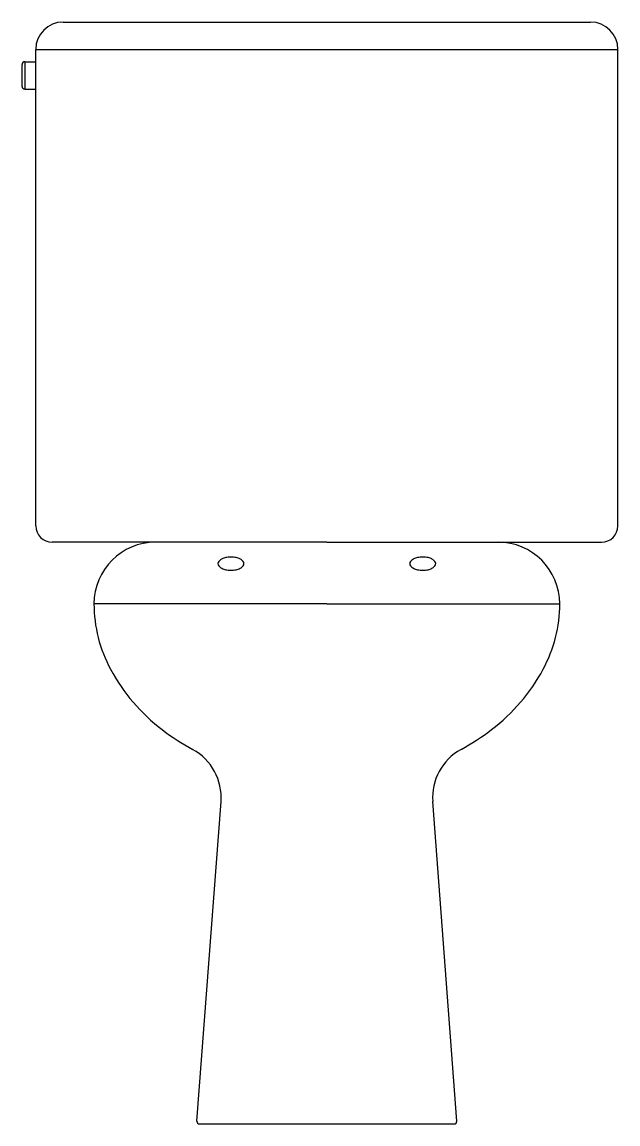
# Model space of a CAD drawing. Header units: millimetres. Extents: x 305.092 to 305.527, y 223.325 to 224.13.
import ezdxf

# ---------------------------------------------------------------- set-up
doc = ezdxf.new("R2010")
doc.units = ezdxf.units.MM

msp = doc.modelspace()

# ---------------------------------------------------------------- linework, layer by layer
for p, q in [((305.12154, 224.13016), (305.50654, 224.13016)), ((305.10154, 224.11016), (305.52654, 224.11016)), ((305.10154, 223.76216), (305.10154, 224.11016)), ((305.52654, 223.76216), (305.52654, 224.11016)), ((305.09154, 224.08318), (305.09154, 224.09918)), ((305.09354, 224.10118), (305.09354, 224.08118)), ((305.09354, 224.10118), (305.10154, 224.10118)), ((305.09354, 224.08118), (305.10154, 224.08118)), ((305.31404, 223.75016), (305.11354, 223.75016)), ((305.31404, 223.75016), (305.51454, 223.75016)), ((305.31404, 223.70516), (305.14404, 223.70516)), ((305.31404, 223.70516), (305.48404, 223.70516)), ((305.2192, 223.32731), (305.23678, 223.56066)), ((305.40888, 223.32731), (305.3913, 223.56066)), ((305.2212, 223.32516), (305.40688, 223.32516))]:
    msp.add_line(p, q)
for centre, radius, start, end in [((305.12154, 224.11016), 0.02, 90, 180), ((305.50654, 224.11016), 0.02, 0, 90), ((305.09354, 224.09918), 0.002, 90, 180), ((305.09354, 224.08318), 0.002, 180, 270), ((305.11354, 223.76216), 0.012, 180, 270), ((305.51454, 223.76216), 0.012, 270, 0), ((305.18904, 223.70516), 0.045, 90, 180), ((305.43904, 223.70516), 0.045, 0, 90), ((305.2371, 223.73449), 0.00258, 140.66803, 180), ((305.2371, 223.73449), 0.00258, 180, 219.33197), ((305.2404, 223.73179), 0.00683, 116.81634, 140.66803), ((305.24259, 223.72745), 0.0117, 101.8259, 116.81634), ((305.24404, 223.72054), 0.01876, 90, 101.8259), ((305.24404, 223.72054), 0.01876, 78.1741, 90), ((305.24549, 223.72745), 0.0117, 63.18366, 78.1741), ((305.24768, 223.73179), 0.00683, 39.33197, 63.18366), ((305.25098, 223.73449), 0.00258, 0, 39.33197), ((305.25098, 223.73449), 0.00258, 320.66803, 360), ((305.3771, 223.73449), 0.00258, 140.66803, 180), ((305.3771, 223.73449), 0.00258, 180, 219.33197), ((305.3804, 223.73179), 0.00683, 116.81634, 140.66803), ((305.38259, 223.72745), 0.0117, 101.8259, 116.81634), ((305.38404, 223.72054), 0.01876, 90, 101.8259), ((305.38404, 223.72054), 0.01876, 78.1741, 90), ((305.38549, 223.72745), 0.0117, 63.18366, 78.1741), ((305.38768, 223.73179), 0.00683, 39.33197, 63.18366), ((305.39098, 223.73449), 0.00258, 360, 39.33197), ((305.39098, 223.73449), 0.00258, 320.66803, 0), ((305.2404, 223.73719), 0.00683, 219.33197, 243.18366), ((305.24259, 223.74153), 0.0117, 243.18366, 258.1741), ((305.24404, 223.74844), 0.01876, 258.1741, 270), ((305.24404, 223.74844), 0.01876, 270, 281.8259), ((305.24549, 223.74153), 0.0117, 281.8259, 296.81634), ((305.24768, 223.73719), 0.00683, 296.81634, 320.66803), ((305.3804, 223.73719), 0.00683, 219.33197, 243.18366), ((305.38259, 223.74153), 0.0117, 243.18366, 258.1741), ((305.38404, 223.74844), 0.01876, 258.1741, 270), ((305.38404, 223.74844), 0.01876, 270, 281.8259), ((305.38549, 223.74153), 0.0117, 281.8259, 296.81634), ((305.38768, 223.73719), 0.00683, 296.81634, 320.66803), ((305.24452, 223.70516), 0.10048, 180, 208.44281), ((305.38357, 223.70516), 0.10048, 331.55719, 0), ((305.27799, 223.72329), 0.13855, 208.44281, 232.59464), ((305.35009, 223.72329), 0.13855, 307.40536, 331.55719), ((305.29981, 223.75182), 0.17446, 232.59464, 241.3229), ((305.32828, 223.75182), 0.17446, 298.6771, 307.40536), ((305.19689, 223.56367), 0.04, 355.69199, 61.3229), ((305.43119, 223.56367), 0.04, 118.6771, 184.30801), ((305.2212, 223.32716), 0.002, 175.69199, 270), ((305.40688, 223.32716), 0.002, 270, 4.30801)]:
    msp.add_arc(centre, radius, start, end)

doc.saveas('drawing.dxf')
